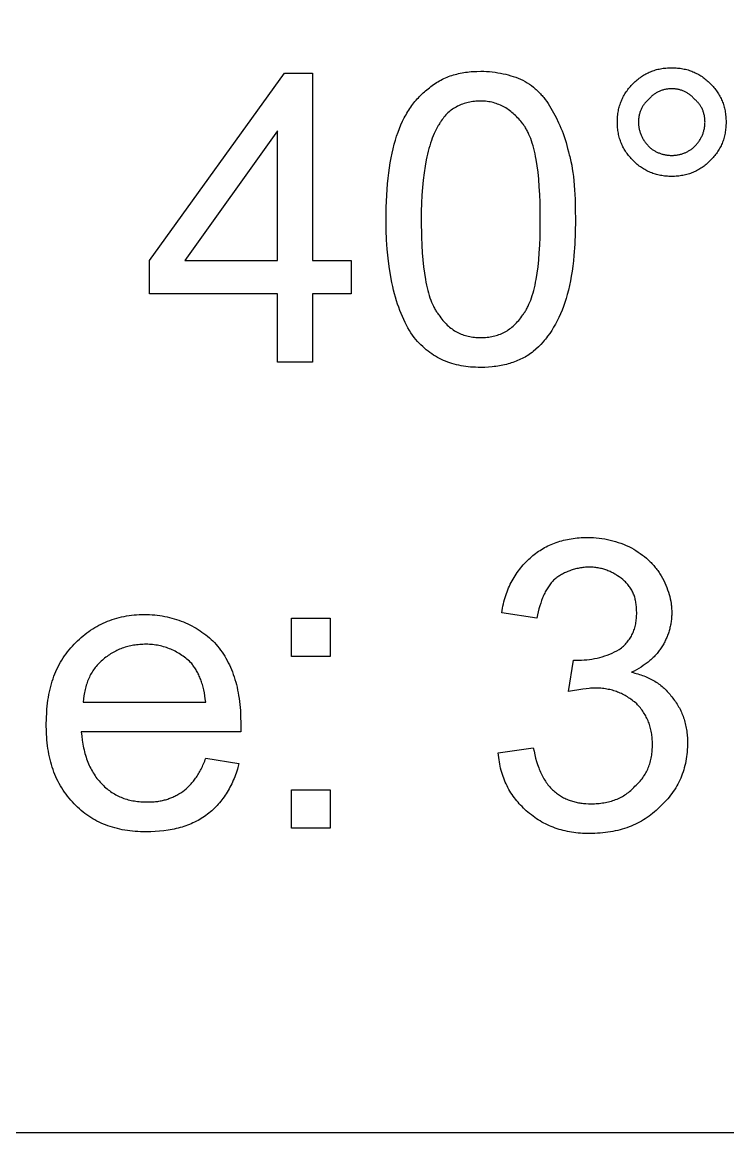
# Model space of a CAD drawing. Header units: millimetres. Extents: x -14161 to 2440, y -3446 to 2468.
# Drawn here: x 170.6 to 212, y 1329.4 to 1394.5 of the extents above; entities that cross this region are included whole.
import ezdxf

# ---------------------------------------------------------------- set-up
doc = ezdxf.new("R2010")
doc.units = ezdxf.units.MM
doc.header["$MEASUREMENT"] = 0
doc.layers.add('CUT', color=3, linetype='Continuous')
doc.layers.add('text', color=1, linetype='Continuous')

msp = doc.modelspace()

# ---------------------------------------------------------------- linework, layer by layer
at = {"layer": 'CUT'}
msp.add_lwpolyline([(53.233, 2423.438), (1547.233, 2423.438), (1547.233, 1329.438), (53.233, 1329.438), (53.233, 2423.438)], dxfattribs=at)
at = {"layer": 'text'}
for points in [[(185.605, 1374.595), (185.605, 1378.599), (178.109, 1378.599), (178.109, 1380.55), (186.016, 1391.537), (187.659, 1391.537), (187.659, 1380.55), (189.918, 1380.55), (189.918, 1378.599), (187.659, 1378.599), (187.659, 1374.595), (185.605, 1374.595)], [(191.971, 1382.912), (191.981, 1383.663), (192.01, 1384.375), (192.058, 1385.049), (192.089, 1385.371), (192.125, 1385.684), (192.166, 1385.987), (192.212, 1386.281), (192.262, 1386.565), (192.318, 1386.839), (192.378, 1387.104), (192.443, 1387.359), (192.513, 1387.605), (192.587, 1387.84), (192.667, 1388.068), (192.751, 1388.288), (192.84, 1388.501), (192.934, 1388.707), (193.032, 1388.905), (193.084, 1389.002), (193.136, 1389.097), (193.189, 1389.19), (193.244, 1389.281), (193.3, 1389.37), (193.357, 1389.458), (193.416, 1389.543), (193.475, 1389.627), (193.536, 1389.709), (193.598, 1389.79), (193.661, 1389.868), (193.726, 1389.945), (193.791, 1390.02), (193.858, 1390.093), (193.926, 1390.164), (193.995, 1390.234), (194.065, 1390.301), (194.137, 1390.367), (194.21, 1390.431), (194.284, 1390.494), (194.359, 1390.554), (194.435, 1390.613), (194.513, 1390.679), (194.592, 1390.743), (194.672, 1390.804), (194.753, 1390.863), (194.836, 1390.92), (194.919, 1390.974), (195.004, 1391.027), (195.09, 1391.076), (195.177, 1391.124), (195.266, 1391.169), (195.355, 1391.213), (195.446, 1391.254), (195.538, 1391.292), (195.632, 1391.329), (195.726, 1391.363), (195.822, 1391.396), (195.919, 1391.426), (196.017, 1391.454), (196.116, 1391.48), (196.216, 1391.504), (196.318, 1391.526), (196.421, 1391.546), (196.525, 1391.564), (196.63, 1391.58), (196.737, 1391.594), (196.844, 1391.606), (196.953, 1391.617), (197.063, 1391.625), (197.287, 1391.636), (197.516, 1391.64), (197.688, 1391.637), (197.858, 1391.63), (198.025, 1391.619), (198.19, 1391.603), (198.352, 1391.583), (198.512, 1391.558), (198.67, 1391.53), (198.825, 1391.498), (198.978, 1391.463), (199.128, 1391.424), (199.276, 1391.382), (199.422, 1391.336), (199.565, 1391.288), (199.706, 1391.237), (199.844, 1391.183), (199.98, 1391.126), (200.113, 1391.048), (200.24, 1390.967), (200.364, 1390.884), (200.482, 1390.797), (200.597, 1390.708), (200.653, 1390.662), (200.708, 1390.615), (200.761, 1390.568), (200.814, 1390.52), (200.866, 1390.47), (200.917, 1390.42), (200.967, 1390.369), (201.016, 1390.317), (201.065, 1390.265), (201.112, 1390.211), (201.159, 1390.156), (201.205, 1390.1), (201.294, 1389.986), (201.381, 1389.867), (201.464, 1389.743), (201.545, 1389.616), (201.623, 1389.483), (201.777, 1389.209), (201.928, 1388.923), (202.074, 1388.626), (202.145, 1388.472), (202.214, 1388.315), (202.28, 1388.155), (202.343, 1387.99), (202.404, 1387.822), (202.461, 1387.65), (202.514, 1387.473), (202.564, 1387.292), (202.609, 1387.106), (202.65, 1386.916), (202.678, 1386.828), (202.705, 1386.738), (202.731, 1386.646), (202.756, 1386.551), (202.802, 1386.353), (202.844, 1386.146), (202.882, 1385.93), (202.915, 1385.703), (202.945, 1385.468), (202.971, 1385.222), (203.012, 1384.702), (203.04, 1384.144), (203.056, 1383.547), (203.061, 1382.912), (203.051, 1382.195), (203.022, 1381.508), (202.974, 1380.852), (202.943, 1380.537), (202.907, 1380.229), (202.866, 1379.93), (202.82, 1379.64), (202.769, 1379.358), (202.714, 1379.085), (202.654, 1378.822), (202.589, 1378.567), (202.519, 1378.322), (202.445, 1378.086), (202.365, 1377.858), (202.281, 1377.638), (202.192, 1377.424), (202.098, 1377.218), (201.999, 1377.018), (201.896, 1376.824), (201.788, 1376.637), (201.674, 1376.456), (201.557, 1376.281), (201.434, 1376.111), (201.371, 1376.029), (201.306, 1375.948), (201.241, 1375.868), (201.174, 1375.79), (201.037, 1375.637), (200.895, 1375.49), (200.748, 1375.348), (200.596, 1375.211), (200.519, 1375.154), (200.44, 1375.099), (200.36, 1375.046), (200.279, 1374.994), (200.196, 1374.944), (200.113, 1374.897), (200.028, 1374.851), (199.942, 1374.806), (199.854, 1374.764), (199.766, 1374.723), (199.676, 1374.685), (199.586, 1374.648), (199.494, 1374.612), (199.4, 1374.579), (199.306, 1374.547), (199.21, 1374.518), (199.113, 1374.49), (199.015, 1374.463), (198.916, 1374.439), (198.815, 1374.417), (198.714, 1374.396), (198.611, 1374.377), (198.507, 1374.36), (198.402, 1374.344), (198.295, 1374.331), (198.187, 1374.319), (197.968, 1374.301), (197.745, 1374.29), (197.516, 1374.287), (197.363, 1374.288), (197.213, 1374.293), (197.064, 1374.3), (196.919, 1374.311), (196.775, 1374.325), (196.634, 1374.342), (196.495, 1374.362), (196.358, 1374.386), (196.223, 1374.413), (196.09, 1374.443), (195.959, 1374.477), (195.83, 1374.514), (195.703, 1374.555), (195.578, 1374.599), (195.455, 1374.646), (195.334, 1374.697), (195.215, 1374.752), (195.097, 1374.81), (194.981, 1374.873), (194.867, 1374.938), (194.754, 1375.008), (194.643, 1375.081), (194.534, 1375.159), (194.426, 1375.24), (194.32, 1375.325), (194.215, 1375.414), (194.111, 1375.506), (194.009, 1375.603), (193.908, 1375.704), (193.809, 1375.81), (193.711, 1375.919), (193.614, 1376.032), (193.519, 1376.169), (193.426, 1376.311), (193.336, 1376.458), (193.249, 1376.61), (193.164, 1376.767), (193.081, 1376.928), (193.001, 1377.095), (192.924, 1377.266), (192.85, 1377.442), (192.778, 1377.624), (192.709, 1377.81), (192.643, 1378.001), (192.58, 1378.198), (192.519, 1378.399), (192.462, 1378.606), (192.408, 1378.817), (192.356, 1379.034), (192.308, 1379.256), (192.22, 1379.715), (192.145, 1380.195), (192.083, 1380.696), (192.035, 1381.218), (192, 1381.761), (191.978, 1382.326), (191.971, 1382.912)], [(205.525, 1388.662), (205.526, 1388.748), (205.529, 1388.833), (205.533, 1388.916), (205.539, 1388.999), (205.548, 1389.08), (205.557, 1389.161), (205.569, 1389.24), (205.583, 1389.318), (205.598, 1389.395), (205.615, 1389.471), (205.634, 1389.546), (205.655, 1389.62), (205.678, 1389.693), (205.702, 1389.765), (205.728, 1389.837), (205.756, 1389.907), (205.786, 1389.976), (205.817, 1390.045), (205.851, 1390.112), (205.886, 1390.179), (205.923, 1390.245), (205.962, 1390.31), (206.002, 1390.374), (206.045, 1390.438), (206.089, 1390.501), (206.135, 1390.563), (206.183, 1390.624), (206.233, 1390.685), (206.284, 1390.745), (206.337, 1390.804), (206.392, 1390.863), (206.449, 1390.921), (206.507, 1390.978), (206.566, 1391.033), (206.625, 1391.086), (206.685, 1391.137), (206.746, 1391.187), (206.807, 1391.235), (206.869, 1391.281), (206.932, 1391.325), (206.996, 1391.368), (207.06, 1391.408), (207.125, 1391.447), (207.191, 1391.484), (207.258, 1391.519), (207.325, 1391.553), (207.394, 1391.584), (207.463, 1391.614), (207.533, 1391.642), (207.605, 1391.668), (207.677, 1391.692), (207.75, 1391.715), (207.824, 1391.736), (207.899, 1391.755), (207.975, 1391.772), (208.052, 1391.787), (208.13, 1391.801), (208.209, 1391.813), (208.29, 1391.822), (208.371, 1391.831), (208.454, 1391.837), (208.537, 1391.841), (208.622, 1391.844), (208.708, 1391.845), (208.794, 1391.844), (208.879, 1391.841), (208.963, 1391.837), (209.045, 1391.831), (209.127, 1391.822), (209.207, 1391.813), (209.286, 1391.801), (209.364, 1391.787), (209.441, 1391.772), (209.517, 1391.755), (209.592, 1391.736), (209.667, 1391.715), (209.74, 1391.692), (209.812, 1391.668), (209.883, 1391.642), (209.953, 1391.614), (210.022, 1391.584), (210.091, 1391.553), (210.158, 1391.519), (210.225, 1391.484), (210.291, 1391.447), (210.356, 1391.408), (210.421, 1391.368), (210.484, 1391.325), (210.547, 1391.281), (210.609, 1391.235), (210.67, 1391.187), (210.731, 1391.137), (210.791, 1391.086), (210.85, 1391.033), (210.909, 1390.978), (210.967, 1390.921), (211.024, 1390.863), (211.079, 1390.804), (211.132, 1390.745), (211.184, 1390.685), (211.233, 1390.624), (211.281, 1390.563), (211.327, 1390.501), (211.371, 1390.438), (211.414, 1390.374), (211.454, 1390.31), (211.493, 1390.245), (211.53, 1390.179), (211.565, 1390.112), (211.599, 1390.045), (211.63, 1389.976), (211.66, 1389.907), (211.688, 1389.837), (211.714, 1389.765), (211.739, 1389.693), (211.761, 1389.62), (211.782, 1389.546), (211.801, 1389.471), (211.818, 1389.395), (211.833, 1389.318), (211.847, 1389.24), (211.859, 1389.161), (211.869, 1389.08), (211.877, 1388.999), (211.883, 1388.916), (211.888, 1388.833), (211.89, 1388.748), (211.891, 1388.662), (211.89, 1388.576), (211.888, 1388.491), (211.883, 1388.407), (211.877, 1388.325), (211.869, 1388.243), (211.859, 1388.163), (211.847, 1388.084), (211.833, 1388.006), (211.818, 1387.929), (211.801, 1387.853), (211.782, 1387.778), (211.761, 1387.703), (211.739, 1387.63), (211.714, 1387.558), (211.688, 1387.487), (211.66, 1387.417), (211.63, 1387.348), (211.599, 1387.279), (211.565, 1387.211), (211.53, 1387.145), (211.493, 1387.079), (211.454, 1387.014), (211.414, 1386.949), (211.371, 1386.886), (211.327, 1386.823), (211.281, 1386.761), (211.233, 1386.7), (211.184, 1386.639), (211.132, 1386.579), (211.079, 1386.52), (211.024, 1386.461), (210.967, 1386.403), (210.909, 1386.346), (210.85, 1386.291), (210.791, 1386.238), (210.731, 1386.186), (210.67, 1386.137), (210.609, 1386.089), (210.547, 1386.043), (210.484, 1385.999), (210.421, 1385.956), (210.356, 1385.916), (210.291, 1385.877), (210.225, 1385.84), (210.158, 1385.805), (210.091, 1385.771), (210.022, 1385.74), (209.953, 1385.71), (209.883, 1385.682), (209.812, 1385.656), (209.74, 1385.631), (209.667, 1385.609), (209.592, 1385.588), (209.517, 1385.569), (209.441, 1385.552), (209.364, 1385.537), (209.286, 1385.523), (209.207, 1385.511), (209.127, 1385.501), (209.045, 1385.493), (208.963, 1385.487), (208.879, 1385.482), (208.794, 1385.48), (208.708, 1385.479), (208.622, 1385.48), (208.537, 1385.482), (208.454, 1385.487), (208.371, 1385.493), (208.29, 1385.501), (208.209, 1385.511), (208.13, 1385.523), (208.052, 1385.537), (207.975, 1385.552), (207.899, 1385.569), (207.824, 1385.588), (207.75, 1385.609), (207.677, 1385.631), (207.605, 1385.656), (207.533, 1385.682), (207.463, 1385.71), (207.394, 1385.74), (207.325, 1385.771), (207.258, 1385.805), (207.191, 1385.84), (207.125, 1385.877), (207.06, 1385.916), (206.996, 1385.956), (206.932, 1385.999), (206.869, 1386.043), (206.807, 1386.089), (206.746, 1386.137), (206.685, 1386.186), (206.625, 1386.238), (206.566, 1386.291), (206.507, 1386.346), (206.449, 1386.403), (206.392, 1386.461), (206.337, 1386.52), (206.284, 1386.579), (206.233, 1386.639), (206.183, 1386.7), (206.135, 1386.761), (206.089, 1386.823), (206.045, 1386.886), (206.002, 1386.949), (205.962, 1387.014), (205.923, 1387.079), (205.886, 1387.145), (205.851, 1387.211), (205.817, 1387.279), (205.786, 1387.348), (205.756, 1387.417), (205.728, 1387.487), (205.702, 1387.558), (205.678, 1387.63), (205.655, 1387.703), (205.634, 1387.778), (205.615, 1387.853), (205.598, 1387.929), (205.583, 1388.006), (205.569, 1388.084), (205.557, 1388.163), (205.548, 1388.243), (205.539, 1388.325), (205.533, 1388.407), (205.529, 1388.491), (205.526, 1388.576), (205.525, 1388.662)], [(206.757, 1388.662), (206.758, 1388.614), (206.76, 1388.566), (206.763, 1388.518), (206.767, 1388.47), (206.772, 1388.422), (206.779, 1388.374), (206.787, 1388.326), (206.796, 1388.278), (206.806, 1388.231), (206.817, 1388.184), (206.83, 1388.137), (206.844, 1388.09), (206.859, 1388.043), (206.875, 1387.997), (206.893, 1387.95), (206.911, 1387.905), (206.931, 1387.859), (206.952, 1387.814), (206.974, 1387.769), (206.998, 1387.724), (207.022, 1387.68), (207.048, 1387.636), (207.075, 1387.593), (207.104, 1387.55), (207.133, 1387.508), (207.164, 1387.466), (207.196, 1387.424), (207.229, 1387.383), (207.263, 1387.343), (207.299, 1387.303), (207.335, 1387.263), (207.373, 1387.224), (207.403, 1387.196), (207.433, 1387.168), (207.465, 1387.141), (207.498, 1387.114), (207.532, 1387.088), (207.567, 1387.063), (207.603, 1387.038), (207.64, 1387.014), (207.677, 1386.991), (207.716, 1386.969), (207.755, 1386.947), (207.796, 1386.927), (207.837, 1386.907), (207.878, 1386.888), (207.921, 1386.869), (207.964, 1386.852), (208.007, 1386.836), (208.051, 1386.82), (208.096, 1386.806), (208.141, 1386.792), (208.187, 1386.78), (208.233, 1386.768), (208.279, 1386.757), (208.326, 1386.748), (208.373, 1386.739), (208.421, 1386.732), (208.468, 1386.726), (208.516, 1386.72), (208.564, 1386.716), (208.612, 1386.713), (208.66, 1386.712), (208.708, 1386.711), (208.756, 1386.712), (208.804, 1386.713), (208.852, 1386.716), (208.9, 1386.72), (208.948, 1386.726), (208.996, 1386.732), (209.043, 1386.739), (209.09, 1386.748), (209.137, 1386.757), (209.183, 1386.768), (209.229, 1386.78), (209.275, 1386.792), (209.32, 1386.806), (209.365, 1386.82), (209.409, 1386.836), (209.453, 1386.852), (209.496, 1386.869), (209.538, 1386.888), (209.58, 1386.907), (209.621, 1386.927), (209.661, 1386.947), (209.7, 1386.969), (209.739, 1386.991), (209.777, 1387.014), (209.813, 1387.038), (209.849, 1387.063), (209.884, 1387.088), (209.918, 1387.114), (209.951, 1387.141), (209.983, 1387.168), (210.013, 1387.196), (210.043, 1387.224), (210.081, 1387.263), (210.118, 1387.303), (210.153, 1387.343), (210.187, 1387.383), (210.22, 1387.424), (210.252, 1387.466), (210.283, 1387.508), (210.312, 1387.55), (210.341, 1387.593), (210.368, 1387.636), (210.394, 1387.68), (210.418, 1387.724), (210.442, 1387.769), (210.464, 1387.814), (210.485, 1387.859), (210.505, 1387.905), (210.524, 1387.95), (210.541, 1387.997), (210.557, 1388.043), (210.572, 1388.09), (210.586, 1388.137), (210.599, 1388.184), (210.61, 1388.231), (210.621, 1388.278), (210.63, 1388.326), (210.637, 1388.374), (210.644, 1388.422), (210.649, 1388.47), (210.654, 1388.518), (210.657, 1388.566), (210.658, 1388.614), (210.659, 1388.662), (210.658, 1388.71), (210.657, 1388.758), (210.654, 1388.806), (210.649, 1388.854), (210.644, 1388.902), (210.637, 1388.949), (210.63, 1388.997), (210.621, 1389.044), (210.61, 1389.091), (210.599, 1389.137), (210.586, 1389.183), (210.572, 1389.229), (210.557, 1389.274), (210.541, 1389.319), (210.524, 1389.363), (210.505, 1389.406), (210.485, 1389.449), (210.464, 1389.492), (210.442, 1389.533), (210.418, 1389.574), (210.394, 1389.615), (210.368, 1389.654), (210.341, 1389.693), (210.312, 1389.73), (210.283, 1389.767), (210.252, 1389.803), (210.22, 1389.838), (210.187, 1389.872), (210.153, 1389.905), (210.118, 1389.937), (210.081, 1389.967), (210.043, 1389.997), (210.013, 1390.035), (209.983, 1390.071), (209.951, 1390.107), (209.918, 1390.141), (209.884, 1390.174), (209.849, 1390.206), (209.813, 1390.237), (209.777, 1390.266), (209.739, 1390.295), (209.7, 1390.322), (209.661, 1390.347), (209.621, 1390.372), (209.58, 1390.396), (209.538, 1390.418), (209.496, 1390.439), (209.453, 1390.459), (209.409, 1390.477), (209.365, 1390.495), (209.32, 1390.511), (209.275, 1390.526), (209.229, 1390.54), (209.183, 1390.553), (209.137, 1390.564), (209.09, 1390.574), (209.043, 1390.583), (208.996, 1390.591), (208.948, 1390.598), (208.9, 1390.603), (208.852, 1390.607), (208.804, 1390.61), (208.756, 1390.612), (208.708, 1390.613), (208.66, 1390.612), (208.612, 1390.61), (208.564, 1390.607), (208.516, 1390.603), (208.468, 1390.598), (208.421, 1390.591), (208.373, 1390.583), (208.326, 1390.574), (208.279, 1390.564), (208.233, 1390.553), (208.187, 1390.54), (208.141, 1390.526), (208.096, 1390.511), (208.051, 1390.495), (208.007, 1390.477), (207.964, 1390.459), (207.921, 1390.439), (207.878, 1390.418), (207.837, 1390.396), (207.796, 1390.372), (207.755, 1390.347), (207.716, 1390.322), (207.677, 1390.295), (207.64, 1390.266), (207.603, 1390.237), (207.567, 1390.206), (207.532, 1390.174), (207.498, 1390.141), (207.465, 1390.107), (207.433, 1390.071), (207.403, 1390.035), (207.373, 1389.997), (207.335, 1389.967), (207.299, 1389.937), (207.263, 1389.905), (207.229, 1389.872), (207.196, 1389.838), (207.164, 1389.803), (207.133, 1389.767), (207.104, 1389.73), (207.075, 1389.693), (207.048, 1389.654), (207.022, 1389.615), (206.998, 1389.574), (206.974, 1389.533), (206.952, 1389.492), (206.931, 1389.449), (206.911, 1389.406), (206.893, 1389.363), (206.875, 1389.319), (206.859, 1389.274), (206.844, 1389.229), (206.83, 1389.183), (206.817, 1389.137), (206.806, 1389.091), (206.796, 1389.044), (206.787, 1388.997), (206.779, 1388.949), (206.772, 1388.902), (206.767, 1388.854), (206.763, 1388.806), (206.76, 1388.758), (206.758, 1388.71), (206.757, 1388.662)], [(194.025, 1382.912), (194.039, 1381.915), (194.058, 1381.45), (194.084, 1381.006), (194.118, 1380.583), (194.16, 1380.183), (194.21, 1379.804), (194.269, 1379.446), (194.301, 1379.276), (194.335, 1379.111), (194.372, 1378.951), (194.411, 1378.797), (194.452, 1378.648), (194.495, 1378.504), (194.54, 1378.366), (194.588, 1378.233), (194.638, 1378.106), (194.69, 1377.984), (194.744, 1377.868), (194.772, 1377.812), (194.801, 1377.757), (194.83, 1377.703), (194.86, 1377.651), (194.891, 1377.601), (194.922, 1377.551), (194.953, 1377.503), (194.985, 1377.456), (195.018, 1377.411), (195.052, 1377.367), (195.11, 1377.282), (195.169, 1377.2), (195.23, 1377.121), (195.292, 1377.044), (195.355, 1376.971), (195.42, 1376.901), (195.485, 1376.833), (195.552, 1376.769), (195.62, 1376.707), (195.689, 1376.648), (195.76, 1376.592), (195.831, 1376.539), (195.904, 1376.488), (195.978, 1376.44), (196.053, 1376.395), (196.13, 1376.353), (196.207, 1376.313), (196.286, 1376.277), (196.366, 1376.242), (196.447, 1376.211), (196.53, 1376.182), (196.613, 1376.156), (196.698, 1376.132), (196.784, 1376.111), (196.872, 1376.092), (196.96, 1376.076), (197.05, 1376.063), (197.14, 1376.052), (197.233, 1376.043), (197.326, 1376.037), (197.42, 1376.033), (197.516, 1376.032), (197.612, 1376.033), (197.706, 1376.037), (197.799, 1376.043), (197.891, 1376.052), (197.982, 1376.063), (198.072, 1376.076), (198.16, 1376.092), (198.248, 1376.111), (198.334, 1376.132), (198.418, 1376.156), (198.502, 1376.182), (198.584, 1376.211), (198.666, 1376.242), (198.746, 1376.277), (198.824, 1376.313), (198.902, 1376.353), (198.978, 1376.395), (199.054, 1376.44), (199.128, 1376.488), (199.201, 1376.539), (199.272, 1376.592), (199.342, 1376.648), (199.412, 1376.707), (199.48, 1376.769), (199.546, 1376.833), (199.612, 1376.901), (199.676, 1376.971), (199.74, 1377.044), (199.802, 1377.121), (199.862, 1377.2), (199.922, 1377.282), (199.98, 1377.367), (200.014, 1377.411), (200.046, 1377.456), (200.079, 1377.503), (200.11, 1377.551), (200.141, 1377.601), (200.172, 1377.651), (200.201, 1377.703), (200.231, 1377.757), (200.259, 1377.812), (200.287, 1377.868), (200.342, 1377.984), (200.394, 1378.106), (200.444, 1378.233), (200.492, 1378.366), (200.537, 1378.504), (200.58, 1378.648), (200.621, 1378.797), (200.66, 1378.951), (200.696, 1379.111), (200.731, 1379.276), (200.763, 1379.446), (200.822, 1379.804), (200.872, 1380.183), (200.914, 1380.583), (200.948, 1381.006), (200.974, 1381.45), (200.992, 1381.915), (201.007, 1382.912), (200.992, 1383.942), (200.974, 1384.421), (200.948, 1384.877), (200.914, 1385.309), (200.872, 1385.718), (200.822, 1386.104), (200.763, 1386.467), (200.731, 1386.64), (200.696, 1386.807), (200.66, 1386.968), (200.621, 1387.124), (200.58, 1387.274), (200.537, 1387.419), (200.492, 1387.558), (200.444, 1387.691), (200.394, 1387.819), (200.342, 1387.941), (200.287, 1388.058), (200.259, 1388.114), (200.231, 1388.169), (200.201, 1388.223), (200.172, 1388.275), (200.141, 1388.326), (200.11, 1388.375), (200.079, 1388.423), (200.046, 1388.47), (200.014, 1388.515), (199.98, 1388.559), (199.922, 1388.635), (199.862, 1388.71), (199.802, 1388.782), (199.74, 1388.852), (199.676, 1388.921), (199.612, 1388.987), (199.546, 1389.052), (199.48, 1389.114), (199.412, 1389.175), (199.342, 1389.233), (199.272, 1389.289), (199.201, 1389.343), (199.128, 1389.394), (199.054, 1389.443), (198.978, 1389.49), (198.902, 1389.535), (198.824, 1389.577), (198.746, 1389.616), (198.666, 1389.654), (198.584, 1389.688), (198.502, 1389.72), (198.418, 1389.75), (198.334, 1389.777), (198.248, 1389.801), (198.16, 1389.823), (198.072, 1389.841), (197.982, 1389.857), (197.891, 1389.87), (197.799, 1389.881), (197.706, 1389.888), (197.612, 1389.893), (197.516, 1389.894), (197.42, 1389.893), (197.326, 1389.889), (197.233, 1389.883), (197.141, 1389.875), (197.05, 1389.864), (196.961, 1389.851), (196.873, 1389.835), (196.786, 1389.817), (196.701, 1389.797), (196.617, 1389.774), (196.534, 1389.748), (196.453, 1389.721), (196.373, 1389.691), (196.295, 1389.658), (196.218, 1389.623), (196.143, 1389.586), (196.069, 1389.546), (195.996, 1389.504), (195.926, 1389.46), (195.856, 1389.413), (195.789, 1389.363), (195.723, 1389.312), (195.658, 1389.258), (195.595, 1389.201), (195.534, 1389.142), (195.475, 1389.081), (195.417, 1389.017), (195.361, 1388.951), (195.307, 1388.882), (195.254, 1388.811), (195.203, 1388.738), (195.154, 1388.662), (195.121, 1388.613), (195.088, 1388.563), (195.055, 1388.511), (195.023, 1388.459), (194.96, 1388.349), (194.899, 1388.234), (194.84, 1388.113), (194.783, 1387.988), (194.728, 1387.856), (194.675, 1387.72), (194.623, 1387.579), (194.574, 1387.432), (194.526, 1387.28), (194.481, 1387.122), (194.438, 1386.96), (194.396, 1386.792), (194.357, 1386.619), (194.32, 1386.441), (194.252, 1386.07), (194.193, 1385.679), (194.142, 1385.267), (194.1, 1384.835), (194.067, 1384.384), (194.044, 1383.913), (194.03, 1383.422), (194.025, 1382.912)], [(185.605, 1380.55), (185.605, 1388.148), (180.163, 1380.55), (185.605, 1380.55)], [(198.543, 1351.697), (200.596, 1352.005), (200.637, 1351.796), (200.683, 1351.591), (200.733, 1351.393), (200.789, 1351.199), (200.849, 1351.012), (200.881, 1350.921), (200.914, 1350.832), (200.948, 1350.744), (200.984, 1350.658), (201.02, 1350.573), (201.058, 1350.49), (201.097, 1350.409), (201.138, 1350.33), (201.179, 1350.253), (201.222, 1350.178), (201.266, 1350.105), (201.311, 1350.033), (201.357, 1349.964), (201.405, 1349.897), (201.454, 1349.832), (201.504, 1349.769), (201.555, 1349.708), (201.607, 1349.649), (201.661, 1349.593), (201.715, 1349.539), (201.771, 1349.487), (201.828, 1349.438), (201.887, 1349.391), (201.945, 1349.345), (202.004, 1349.301), (202.064, 1349.26), (202.125, 1349.219), (202.186, 1349.181), (202.248, 1349.144), (202.31, 1349.109), (202.373, 1349.075), (202.436, 1349.044), (202.5, 1349.013), (202.565, 1348.985), (202.63, 1348.958), (202.696, 1348.932), (202.763, 1348.908), (202.83, 1348.886), (202.897, 1348.865), (202.966, 1348.846), (203.034, 1348.828), (203.104, 1348.811), (203.174, 1348.796), (203.245, 1348.782), (203.316, 1348.77), (203.388, 1348.759), (203.46, 1348.75), (203.534, 1348.741), (203.607, 1348.735), (203.682, 1348.729), (203.832, 1348.722), (203.985, 1348.719), (204.081, 1348.72), (204.176, 1348.723), (204.271, 1348.727), (204.365, 1348.734), (204.458, 1348.742), (204.55, 1348.752), (204.642, 1348.764), (204.732, 1348.778), (204.822, 1348.794), (204.911, 1348.812), (204.999, 1348.832), (205.086, 1348.854), (205.172, 1348.878), (205.256, 1348.905), (205.34, 1348.933), (205.422, 1348.963), (205.504, 1348.995), (205.584, 1349.03), (205.662, 1349.066), (205.74, 1349.105), (205.816, 1349.146), (205.89, 1349.189), (205.963, 1349.235), (206.035, 1349.282), (206.105, 1349.332), (206.174, 1349.384), (206.241, 1349.439), (206.307, 1349.495), (206.371, 1349.554), (206.433, 1349.616), (206.493, 1349.68), (206.552, 1349.746), (206.618, 1349.804), (206.682, 1349.864), (206.743, 1349.925), (206.802, 1349.987), (206.859, 1350.05), (206.913, 1350.114), (206.966, 1350.18), (207.015, 1350.246), (207.063, 1350.314), (207.108, 1350.384), (207.152, 1350.454), (207.193, 1350.526), (207.231, 1350.598), (207.268, 1350.672), (207.302, 1350.748), (207.335, 1350.824), (207.365, 1350.902), (207.393, 1350.98), (207.419, 1351.06), (207.443, 1351.142), (207.465, 1351.224), (207.485, 1351.308), (207.503, 1351.393), (207.519, 1351.479), (207.533, 1351.566), (207.545, 1351.654), (207.556, 1351.744), (207.564, 1351.835), (207.57, 1351.927), (207.575, 1352.02), (207.578, 1352.115), (207.579, 1352.21), (207.578, 1352.297), (207.575, 1352.382), (207.57, 1352.467), (207.564, 1352.552), (207.556, 1352.636), (207.546, 1352.719), (207.534, 1352.801), (207.521, 1352.882), (207.506, 1352.963), (207.488, 1353.043), (207.469, 1353.123), (207.449, 1353.201), (207.426, 1353.279), (207.402, 1353.356), (207.376, 1353.432), (207.348, 1353.507), (207.318, 1353.581), (207.286, 1353.654), (207.253, 1353.726), (207.218, 1353.798), (207.181, 1353.868), (207.142, 1353.937), (207.101, 1354.006), (207.059, 1354.073), (207.015, 1354.139), (206.969, 1354.204), (206.921, 1354.268), (206.871, 1354.331), (206.82, 1354.393), (206.766, 1354.454), (206.711, 1354.514), (206.654, 1354.572), (206.52, 1354.684), (206.452, 1354.737), (206.384, 1354.788), (206.316, 1354.838), (206.248, 1354.886), (206.18, 1354.932), (206.111, 1354.976), (206.041, 1355.019), (205.971, 1355.059), (205.901, 1355.098), (205.83, 1355.135), (205.758, 1355.17), (205.685, 1355.204), (205.612, 1355.235), (205.538, 1355.265), (205.463, 1355.293), (205.387, 1355.319), (205.31, 1355.344), (205.232, 1355.366), (205.152, 1355.387), (205.072, 1355.406), (204.99, 1355.423), (204.907, 1355.438), (204.823, 1355.452), (204.737, 1355.464), (204.65, 1355.473), (204.561, 1355.482), (204.471, 1355.488), (204.379, 1355.492), (204.286, 1355.495), (204.19, 1355.496), (204.112, 1355.495), (204.031, 1355.491), (203.948, 1355.486), (203.863, 1355.478), (203.685, 1355.458), (203.497, 1355.432), (202.65, 1355.291), (202.958, 1357.139), (203.266, 1357.139), (203.42, 1357.141), (203.574, 1357.149), (203.727, 1357.161), (203.881, 1357.177), (204.033, 1357.199), (204.185, 1357.226), (204.336, 1357.257), (204.485, 1357.293), (204.634, 1357.334), (204.781, 1357.38), (204.927, 1357.43), (205.071, 1357.485), (205.213, 1357.546), (205.354, 1357.611), (205.492, 1357.68), (205.628, 1357.755), (205.694, 1357.804), (205.758, 1357.854), (205.819, 1357.905), (205.878, 1357.957), (205.935, 1358.011), (205.989, 1358.065), (206.041, 1358.121), (206.091, 1358.179), (206.139, 1358.237), (206.184, 1358.296), (206.227, 1358.357), (206.268, 1358.419), (206.307, 1358.482), (206.344, 1358.547), (206.378, 1358.612), (206.411, 1358.679), (206.441, 1358.747), (206.469, 1358.816), (206.495, 1358.887), (206.519, 1358.958), (206.541, 1359.031), (206.561, 1359.105), (206.579, 1359.18), (206.595, 1359.257), (206.609, 1359.334), (206.621, 1359.413), (206.632, 1359.493), (206.64, 1359.574), (206.646, 1359.657), (206.651, 1359.74), (206.654, 1359.825), (206.654, 1359.911), (206.652, 1360.063), (206.649, 1360.137), (206.644, 1360.21), (206.639, 1360.282), (206.631, 1360.352), (206.623, 1360.422), (206.613, 1360.49), (206.601, 1360.558), (206.588, 1360.624), (206.573, 1360.69), (206.557, 1360.754), (206.539, 1360.818), (206.519, 1360.88), (206.498, 1360.942), (206.475, 1361.002), (206.45, 1361.062), (206.423, 1361.121), (206.394, 1361.179), (206.364, 1361.236), (206.331, 1361.292), (206.297, 1361.348), (206.26, 1361.402), (206.221, 1361.456), (206.181, 1361.509), (206.138, 1361.562), (206.093, 1361.614), (206.045, 1361.665), (205.996, 1361.715), (205.944, 1361.765), (205.89, 1361.814), (205.833, 1361.862), (205.736, 1361.938), (205.635, 1362.011), (205.533, 1362.081), (205.48, 1362.115), (205.427, 1362.148), (205.373, 1362.18), (205.319, 1362.211), (205.263, 1362.241), (205.207, 1362.27), (205.15, 1362.298), (205.092, 1362.325), (205.033, 1362.351), (204.973, 1362.376), (204.912, 1362.399), (204.851, 1362.421), (204.788, 1362.442), (204.725, 1362.462), (204.661, 1362.48), (204.595, 1362.497), (204.529, 1362.512), (204.461, 1362.526), (204.393, 1362.539), (204.323, 1362.55), (204.253, 1362.559), (204.181, 1362.567), (204.108, 1362.573), (204.034, 1362.577), (203.959, 1362.58), (203.882, 1362.581), (203.805, 1362.58), (203.729, 1362.577), (203.654, 1362.573), (203.579, 1362.567), (203.505, 1362.559), (203.432, 1362.55), (203.359, 1362.539), (203.287, 1362.526), (203.216, 1362.512), (203.145, 1362.497), (203.076, 1362.48), (203.007, 1362.462), (202.939, 1362.442), (202.872, 1362.421), (202.805, 1362.399), (202.74, 1362.376), (202.675, 1362.351), (202.612, 1362.325), (202.549, 1362.298), (202.487, 1362.27), (202.427, 1362.241), (202.367, 1362.211), (202.308, 1362.18), (202.25, 1362.148), (202.194, 1362.115), (202.138, 1362.081), (202.084, 1362.046), (202.03, 1362.011), (201.978, 1361.975), (201.927, 1361.938), (201.877, 1361.9), (201.828, 1361.862), (201.781, 1361.813), (201.735, 1361.764), (201.689, 1361.712), (201.645, 1361.66), (201.602, 1361.606), (201.561, 1361.551), (201.52, 1361.495), (201.48, 1361.437), (201.442, 1361.378), (201.404, 1361.318), (201.368, 1361.256), (201.332, 1361.193), (201.298, 1361.128), (201.264, 1361.062), (201.231, 1360.994), (201.2, 1360.925), (201.169, 1360.855), (201.139, 1360.783), (201.081, 1360.634), (201.027, 1360.479), (200.977, 1360.317), (200.929, 1360.149), (200.884, 1359.974), (200.841, 1359.792), (200.802, 1359.603), (198.748, 1359.911), (198.769, 1360.045), (198.791, 1360.176), (198.817, 1360.305), (198.844, 1360.432), (198.874, 1360.556), (198.906, 1360.678), (198.941, 1360.798), (198.977, 1360.916), (199.017, 1361.031), (199.058, 1361.145), (199.101, 1361.256), (199.147, 1361.366), (199.195, 1361.474), (199.245, 1361.579), (199.297, 1361.683), (199.351, 1361.785), (199.408, 1361.885), (199.466, 1361.984), (199.527, 1362.08), (199.589, 1362.175), (199.654, 1362.269), (199.721, 1362.361), (199.789, 1362.451), (199.86, 1362.539), (199.932, 1362.626), (200.007, 1362.712), (200.083, 1362.796), (200.162, 1362.879), (200.242, 1362.96), (200.324, 1363.041), (200.408, 1363.119), (200.494, 1363.197), (200.572, 1363.264), (200.651, 1363.328), (200.733, 1363.391), (200.816, 1363.452), (200.901, 1363.511), (200.988, 1363.568), (201.076, 1363.623), (201.166, 1363.677), (201.258, 1363.728), (201.351, 1363.778), (201.446, 1363.825), (201.542, 1363.87), (201.64, 1363.914), (201.74, 1363.955), (201.841, 1363.994), (201.944, 1364.031), (202.048, 1364.066), (202.154, 1364.099), (202.261, 1364.13), (202.37, 1364.159), (202.48, 1364.185), (202.591, 1364.209), (202.704, 1364.231), (202.818, 1364.251), (202.934, 1364.269), (203.051, 1364.284), (203.169, 1364.297), (203.289, 1364.308), (203.409, 1364.316), (203.532, 1364.322), (203.655, 1364.325), (203.779, 1364.327), (203.952, 1364.324), (204.121, 1364.317), (204.289, 1364.305), (204.455, 1364.288), (204.619, 1364.266), (204.781, 1364.24), (204.942, 1364.209), (205.101, 1364.173), (205.26, 1364.132), (205.417, 1364.086), (205.573, 1364.035), (205.729, 1363.98), (205.884, 1363.92), (206.038, 1363.855), (206.192, 1363.785), (206.346, 1363.71), (206.48, 1363.632), (206.611, 1363.551), (206.739, 1363.468), (206.865, 1363.382), (206.987, 1363.292), (207.106, 1363.2), (207.222, 1363.104), (207.335, 1363.005), (207.444, 1362.902), (207.497, 1362.849), (207.549, 1362.795), (207.6, 1362.74), (207.65, 1362.684), (207.699, 1362.628), (207.747, 1362.57), (207.794, 1362.511), (207.84, 1362.451), (207.885, 1362.39), (207.929, 1362.328), (207.971, 1362.264), (208.013, 1362.2), (208.053, 1362.134), (208.092, 1362.068), (208.167, 1361.933), (208.236, 1361.798), (208.301, 1361.663), (208.362, 1361.529), (208.417, 1361.394), (208.467, 1361.259), (208.513, 1361.124), (208.554, 1360.989), (208.59, 1360.855), (208.621, 1360.72), (208.648, 1360.585), (208.67, 1360.45), (208.679, 1360.383), (208.686, 1360.316), (208.693, 1360.248), (208.698, 1360.181), (208.703, 1360.113), (208.706, 1360.046), (208.707, 1359.979), (208.708, 1359.911), (208.707, 1359.844), (208.706, 1359.777), (208.703, 1359.709), (208.698, 1359.642), (208.693, 1359.575), (208.686, 1359.508), (208.679, 1359.441), (208.67, 1359.374), (208.659, 1359.307), (208.648, 1359.241), (208.635, 1359.174), (208.621, 1359.108), (208.606, 1359.042), (208.59, 1358.977), (208.573, 1358.911), (208.554, 1358.846), (208.534, 1358.781), (208.513, 1358.717), (208.491, 1358.652), (208.467, 1358.589), (208.443, 1358.525), (208.417, 1358.462), (208.39, 1358.4), (208.362, 1358.337), (208.332, 1358.276), (208.301, 1358.214), (208.27, 1358.154), (208.236, 1358.093), (208.202, 1358.034), (208.167, 1357.974), (208.13, 1357.916), (208.092, 1357.858), (208.014, 1357.745), (207.974, 1357.69), (207.933, 1357.636), (207.891, 1357.583), (207.849, 1357.531), (207.806, 1357.481), (207.762, 1357.431), (207.717, 1357.382), (207.671, 1357.334), (207.624, 1357.287), (207.576, 1357.24), (207.527, 1357.195), (207.477, 1357.15), (207.426, 1357.106), (207.373, 1357.062), (207.32, 1357.019), (207.265, 1356.976), (207.151, 1356.893), (207.033, 1356.811), (206.908, 1356.731), (206.777, 1356.653), (206.64, 1356.575), (206.497, 1356.497), (206.346, 1356.42), (206.442, 1356.4), (206.537, 1356.378), (206.63, 1356.354), (206.722, 1356.329), (206.812, 1356.302), (206.902, 1356.273), (206.99, 1356.242), (207.076, 1356.21), (207.162, 1356.176), (207.246, 1356.141), (207.328, 1356.103), (207.41, 1356.065), (207.489, 1356.024), (207.568, 1355.982), (207.644, 1355.939), (207.72, 1355.894), (207.794, 1355.847), (207.866, 1355.799), (207.937, 1355.75), (208.006, 1355.699), (208.074, 1355.647), (208.14, 1355.593), (208.204, 1355.538), (208.267, 1355.482), (208.328, 1355.424), (208.387, 1355.365), (208.445, 1355.304), (208.501, 1355.242), (208.556, 1355.179), (208.608, 1355.115), (208.659, 1355.049), (208.708, 1354.983), (208.765, 1354.915), (208.82, 1354.845), (208.873, 1354.775), (208.925, 1354.704), (208.974, 1354.631), (209.022, 1354.557), (209.068, 1354.483), (209.112, 1354.407), (209.155, 1354.33), (209.195, 1354.252), (209.234, 1354.173), (209.271, 1354.093), (209.306, 1354.012), (209.34, 1353.93), (209.371, 1353.847), (209.401, 1353.763), (209.429, 1353.679), (209.455, 1353.593), (209.48, 1353.507), (209.502, 1353.419), (209.523, 1353.331), (209.542, 1353.242), (209.559, 1353.153), (209.574, 1353.062), (209.588, 1352.971), (209.6, 1352.879), (209.61, 1352.786), (209.618, 1352.693), (209.624, 1352.599), (209.629, 1352.504), (209.631, 1352.409), (209.632, 1352.313), (209.631, 1352.169), (209.626, 1352.028), (209.619, 1351.888), (209.608, 1351.75), (209.594, 1351.613), (209.577, 1351.478), (209.557, 1351.345), (209.534, 1351.214), (209.508, 1351.084), (209.479, 1350.956), (209.446, 1350.83), (209.41, 1350.705), (209.371, 1350.581), (209.329, 1350.46), (209.283, 1350.339), (209.234, 1350.221), (209.182, 1350.104), (209.127, 1349.988), (209.068, 1349.874), (209.006, 1349.761), (208.94, 1349.65), (208.871, 1349.54), (208.798, 1349.431), (208.723, 1349.324), (208.643, 1349.218), (208.56, 1349.114), (208.474, 1349.01), (208.384, 1348.909), (208.291, 1348.808), (208.194, 1348.709), (208.093, 1348.611), (207.989, 1348.514), (207.892, 1348.419), (207.793, 1348.327), (207.692, 1348.238), (207.59, 1348.153), (207.485, 1348.07), (207.379, 1347.99), (207.27, 1347.914), (207.16, 1347.84), (207.048, 1347.769), (206.933, 1347.702), (206.817, 1347.637), (206.699, 1347.575), (206.579, 1347.517), (206.456, 1347.461), (206.332, 1347.408), (206.205, 1347.359), (206.077, 1347.312), (205.946, 1347.268), (205.813, 1347.228), (205.678, 1347.19), (205.541, 1347.156), (205.401, 1347.124), (205.26, 1347.095), (205.116, 1347.07), (204.97, 1347.047), (204.821, 1347.028), (204.671, 1347.011), (204.518, 1346.998), (204.362, 1346.987), (204.205, 1346.98), (204.045, 1346.975), (203.882, 1346.974), (203.748, 1346.975), (203.615, 1346.978), (203.483, 1346.984), (203.353, 1346.993), (203.223, 1347.004), (203.095, 1347.018), (202.968, 1347.034), (202.842, 1347.052), (202.718, 1347.073), (202.595, 1347.097), (202.472, 1347.123), (202.352, 1347.152), (202.232, 1347.184), (202.113, 1347.218), (201.996, 1347.255), (201.88, 1347.294), (201.765, 1347.337), (201.651, 1347.382), (201.539, 1347.429), (201.427, 1347.48), (201.317, 1347.533), (201.208, 1347.589), (201.101, 1347.648), (200.994, 1347.71), (200.889, 1347.775), (200.785, 1347.842), (200.682, 1347.912), (200.58, 1347.986), (200.48, 1348.062), (200.381, 1348.141), (200.282, 1348.223), (200.186, 1348.308), (200.1, 1348.386), (200.016, 1348.466), (199.934, 1348.548), (199.854, 1348.631), (199.776, 1348.716), (199.7, 1348.803), (199.626, 1348.892), (199.553, 1348.982), (199.484, 1349.075), (199.416, 1349.169), (199.35, 1349.265), (199.287, 1349.362), (199.226, 1349.462), (199.167, 1349.563), (199.11, 1349.667), (199.056, 1349.772), (199.004, 1349.878), (198.955, 1349.987), (198.908, 1350.097), (198.864, 1350.21), (198.822, 1350.324), (198.783, 1350.439), (198.747, 1350.557), (198.713, 1350.676), (198.682, 1350.798), (198.653, 1350.921), (198.628, 1351.046), (198.605, 1351.172), (198.585, 1351.301), (198.568, 1351.431), (198.554, 1351.563), (198.543, 1351.697)], [(181.395, 1351.389), (183.346, 1351.081), (183.285, 1350.852), (183.251, 1350.74), (183.216, 1350.629), (183.179, 1350.519), (183.14, 1350.41), (183.1, 1350.303), (183.057, 1350.197), (183.013, 1350.092), (182.967, 1349.989), (182.919, 1349.887), (182.869, 1349.787), (182.818, 1349.688), (182.765, 1349.59), (182.71, 1349.494), (182.653, 1349.399), (182.594, 1349.306), (182.534, 1349.215), (182.471, 1349.125), (182.407, 1349.036), (182.342, 1348.949), (182.274, 1348.864), (182.204, 1348.78), (182.133, 1348.698), (182.06, 1348.618), (181.985, 1348.539), (181.908, 1348.462), (181.83, 1348.387), (181.749, 1348.313), (181.667, 1348.241), (181.583, 1348.171), (181.498, 1348.103), (181.41, 1348.037), (181.321, 1347.973), (181.23, 1347.912), (181.137, 1347.853), (181.042, 1347.796), (180.946, 1347.741), (180.848, 1347.689), (180.748, 1347.639), (180.647, 1347.592), (180.544, 1347.546), (180.44, 1347.503), (180.334, 1347.462), (180.226, 1347.423), (180.117, 1347.387), (180.006, 1347.352), (179.893, 1347.32), (179.779, 1347.29), (179.664, 1347.262), (179.547, 1347.236), (179.429, 1347.212), (179.309, 1347.19), (179.188, 1347.17), (178.942, 1347.136), (178.69, 1347.109), (178.433, 1347.091), (178.171, 1347.08), (177.904, 1347.076), (177.741, 1347.078), (177.58, 1347.082), (177.421, 1347.09), (177.264, 1347.1), (177.109, 1347.114), (176.955, 1347.131), (176.804, 1347.151), (176.654, 1347.174), (176.506, 1347.2), (176.361, 1347.23), (176.217, 1347.262), (176.075, 1347.298), (175.936, 1347.337), (175.798, 1347.38), (175.663, 1347.425), (175.529, 1347.474), (175.398, 1347.526), (175.269, 1347.582), (175.142, 1347.641), (175.017, 1347.703), (174.894, 1347.769), (174.774, 1347.838), (174.656, 1347.91), (174.539, 1347.986), (174.426, 1348.065), (174.314, 1348.148), (174.205, 1348.234), (174.098, 1348.324), (173.994, 1348.418), (173.891, 1348.515), (173.791, 1348.615), (173.694, 1348.719), (173.59, 1348.826), (173.489, 1348.936), (173.392, 1349.048), (173.299, 1349.162), (173.209, 1349.279), (173.123, 1349.398), (173.04, 1349.519), (172.961, 1349.643), (172.885, 1349.77), (172.812, 1349.898), (172.743, 1350.029), (172.678, 1350.163), (172.616, 1350.299), (172.557, 1350.437), (172.501, 1350.578), (172.449, 1350.721), (172.4, 1350.867), (172.354, 1351.015), (172.312, 1351.165), (172.273, 1351.318), (172.237, 1351.473), (172.205, 1351.631), (172.175, 1351.791), (172.149, 1351.954), (172.126, 1352.118), (172.106, 1352.286), (172.089, 1352.455), (172.075, 1352.627), (172.065, 1352.802), (172.057, 1352.979), (172.051, 1353.34), (172.057, 1353.719), (172.075, 1354.086), (172.089, 1354.265), (172.106, 1354.441), (172.126, 1354.615), (172.149, 1354.785), (172.175, 1354.953), (172.205, 1355.118), (172.237, 1355.28), (172.273, 1355.439), (172.312, 1355.595), (172.354, 1355.749), (172.4, 1355.9), (172.449, 1356.048), (172.501, 1356.193), (172.557, 1356.336), (172.616, 1356.476), (172.678, 1356.614), (172.743, 1356.748), (172.812, 1356.881), (172.885, 1357.01), (172.961, 1357.137), (173.04, 1357.262), (173.123, 1357.384), (173.209, 1357.503), (173.299, 1357.62), (173.392, 1357.734), (173.489, 1357.846), (173.59, 1357.956), (173.694, 1358.063), (173.791, 1358.167), (173.891, 1358.269), (173.993, 1358.367), (174.098, 1358.462), (174.205, 1358.554), (174.314, 1358.644), (174.425, 1358.729), (174.538, 1358.812), (174.653, 1358.892), (174.771, 1358.968), (174.89, 1359.042), (175.012, 1359.112), (175.135, 1359.179), (175.26, 1359.242), (175.388, 1359.302), (175.517, 1359.359), (175.647, 1359.413), (175.78, 1359.463), (175.914, 1359.51), (176.05, 1359.554), (176.188, 1359.594), (176.327, 1359.631), (176.468, 1359.665), (176.611, 1359.695), (176.755, 1359.721), (176.9, 1359.744), (177.047, 1359.764), (177.195, 1359.78), (177.345, 1359.792), (177.496, 1359.801), (177.648, 1359.807), (177.801, 1359.809), (177.955, 1359.807), (178.107, 1359.801), (178.258, 1359.793), (178.407, 1359.78), (178.555, 1359.764), (178.702, 1359.745), (178.848, 1359.722), (178.992, 1359.696), (179.134, 1359.667), (179.275, 1359.634), (179.414, 1359.599), (179.552, 1359.56), (179.688, 1359.517), (179.822, 1359.472), (179.955, 1359.424), (180.086, 1359.372), (180.215, 1359.318), (180.342, 1359.26), (180.467, 1359.2), (180.591, 1359.137), (180.712, 1359.071), (180.832, 1359.002), (180.949, 1358.93), (181.065, 1358.856), (181.178, 1358.778), (181.289, 1358.699), (181.398, 1358.616), (181.505, 1358.531), (181.609, 1358.444), (181.711, 1358.353), (181.811, 1358.261), (181.908, 1358.166), (182.003, 1358.059), (182.095, 1357.949), (182.184, 1357.837), (182.269, 1357.723), (182.352, 1357.606), (182.432, 1357.486), (182.509, 1357.364), (182.582, 1357.24), (182.653, 1357.113), (182.721, 1356.983), (182.785, 1356.851), (182.847, 1356.716), (182.906, 1356.579), (182.961, 1356.439), (183.014, 1356.296), (183.064, 1356.151), (183.11, 1356.002), (183.154, 1355.852), (183.194, 1355.698), (183.232, 1355.542), (183.267, 1355.382), (183.298, 1355.22), (183.327, 1355.056), (183.352, 1354.888), (183.375, 1354.717), (183.394, 1354.544), (183.411, 1354.368), (183.425, 1354.189), (183.443, 1353.821), (183.449, 1353.442), (183.449, 1352.929), (174.105, 1352.929), (174.128, 1352.682), (174.158, 1352.443), (174.175, 1352.326), (174.195, 1352.211), (174.216, 1352.097), (174.239, 1351.986), (174.264, 1351.876), (174.291, 1351.768), (174.32, 1351.662), (174.35, 1351.557), (174.382, 1351.455), (174.416, 1351.354), (174.452, 1351.255), (174.49, 1351.158), (174.529, 1351.062), (174.57, 1350.969), (174.613, 1350.877), (174.658, 1350.787), (174.705, 1350.699), (174.753, 1350.613), (174.804, 1350.528), (174.856, 1350.445), (174.909, 1350.364), (174.965, 1350.285), (175.023, 1350.208), (175.082, 1350.133), (175.143, 1350.059), (175.206, 1349.987), (175.27, 1349.917), (175.337, 1349.849), (175.405, 1349.782), (175.473, 1349.719), (175.542, 1349.657), (175.612, 1349.598), (175.682, 1349.541), (175.753, 1349.487), (175.825, 1349.435), (175.898, 1349.385), (175.972, 1349.337), (176.047, 1349.292), (176.123, 1349.249), (176.2, 1349.208), (176.277, 1349.169), (176.356, 1349.132), (176.436, 1349.098), (176.518, 1349.066), (176.6, 1349.035), (176.684, 1349.007), (176.769, 1348.981), (176.855, 1348.957), (176.943, 1348.935), (177.032, 1348.915), (177.122, 1348.897), (177.214, 1348.881), (177.307, 1348.867), (177.402, 1348.855), (177.499, 1348.845), (177.597, 1348.836), (177.697, 1348.83), (177.798, 1348.825), (177.902, 1348.823), (178.007, 1348.822), (178.158, 1348.824), (178.305, 1348.831), (178.377, 1348.837), (178.448, 1348.843), (178.518, 1348.851), (178.587, 1348.86), (178.655, 1348.871), (178.723, 1348.882), (178.789, 1348.895), (178.855, 1348.908), (178.92, 1348.923), (178.984, 1348.94), (179.048, 1348.957), (179.11, 1348.976), (179.173, 1348.996), (179.234, 1349.017), (179.296, 1349.039), (179.356, 1349.062), (179.416, 1349.087), (179.476, 1349.113), (179.536, 1349.14), (179.595, 1349.168), (179.654, 1349.198), (179.712, 1349.228), (179.829, 1349.293), (179.945, 1349.363), (180.06, 1349.438), (180.156, 1349.517), (180.252, 1349.602), (180.348, 1349.691), (180.442, 1349.786), (180.535, 1349.886), (180.581, 1349.938), (180.627, 1349.992), (180.672, 1350.047), (180.717, 1350.103), (180.761, 1350.161), (180.805, 1350.221), (180.848, 1350.282), (180.89, 1350.344), (180.932, 1350.408), (180.973, 1350.474), (181.013, 1350.541), (181.052, 1350.61), (181.091, 1350.68), (181.129, 1350.752), (181.166, 1350.825), (181.201, 1350.901), (181.236, 1350.978), (181.27, 1351.056), (181.303, 1351.137), (181.335, 1351.219), (181.366, 1351.303), (181.395, 1351.389)], [(186.426, 1357.344), (186.426, 1359.603), (188.685, 1359.603), (188.685, 1357.344), (186.426, 1357.344)], [(174.207, 1354.675), (181.395, 1354.675), (181.373, 1354.864), (181.347, 1355.045), (181.316, 1355.22), (181.281, 1355.389), (181.242, 1355.55), (181.198, 1355.705), (181.175, 1355.78), (181.151, 1355.854), (181.126, 1355.926), (181.1, 1355.997), (181.073, 1356.066), (181.045, 1356.133), (181.016, 1356.199), (180.987, 1356.264), (180.957, 1356.327), (180.925, 1356.389), (180.893, 1356.449), (180.861, 1356.508), (180.827, 1356.566), (180.793, 1356.622), (180.758, 1356.677), (180.723, 1356.731), (180.686, 1356.784), (180.649, 1356.835), (180.612, 1356.885), (180.574, 1356.934), (180.506, 1357), (180.436, 1357.065), (180.366, 1357.127), (180.295, 1357.188), (180.222, 1357.248), (180.148, 1357.305), (180.073, 1357.36), (179.998, 1357.413), (179.921, 1357.465), (179.843, 1357.514), (179.764, 1357.561), (179.684, 1357.607), (179.603, 1357.65), (179.521, 1357.691), (179.438, 1357.731), (179.354, 1357.768), (179.27, 1357.803), (179.184, 1357.836), (179.098, 1357.867), (179.01, 1357.895), (178.922, 1357.922), (178.833, 1357.946), (178.744, 1357.968), (178.653, 1357.988), (178.562, 1358.005), (178.47, 1358.02), (178.377, 1358.033), (178.284, 1358.044), (178.19, 1358.052), (178.095, 1358.058), (178, 1358.062), (177.904, 1358.063), (177.808, 1358.062), (177.714, 1358.059), (177.62, 1358.055), (177.528, 1358.049), (177.437, 1358.04), (177.347, 1358.031), (177.258, 1358.019), (177.171, 1358.005), (177.084, 1357.99), (176.998, 1357.973), (176.914, 1357.954), (176.83, 1357.933), (176.747, 1357.911), (176.666, 1357.886), (176.585, 1357.86), (176.505, 1357.832), (176.426, 1357.802), (176.348, 1357.771), (176.271, 1357.737), (176.194, 1357.702), (176.119, 1357.665), (176.044, 1357.626), (175.97, 1357.586), (175.897, 1357.543), (175.824, 1357.499), (175.753, 1357.453), (175.682, 1357.405), (175.611, 1357.356), (175.542, 1357.304), (175.473, 1357.251), (175.405, 1357.196), (175.337, 1357.139), (175.271, 1357.081), (175.207, 1357.021), (175.145, 1356.96), (175.086, 1356.898), (175.029, 1356.835), (174.975, 1356.771), (174.922, 1356.705), (174.872, 1356.638), (174.823, 1356.57), (174.777, 1356.501), (174.733, 1356.431), (174.691, 1356.359), (174.65, 1356.286), (174.612, 1356.212), (174.576, 1356.137), (174.541, 1356.061), (174.508, 1355.983), (174.477, 1355.904), (174.448, 1355.824), (174.42, 1355.743), (174.394, 1355.661), (174.37, 1355.577), (174.347, 1355.492), (174.326, 1355.406), (174.306, 1355.319), (174.288, 1355.23), (174.256, 1355.05), (174.229, 1354.865), (174.207, 1354.675)], [(186.426, 1347.282), (186.426, 1349.541), (188.685, 1349.541), (188.685, 1347.282), (186.426, 1347.282)]]:
    msp.add_lwpolyline(points, dxfattribs=at)

doc.saveas('drawing.dxf')
